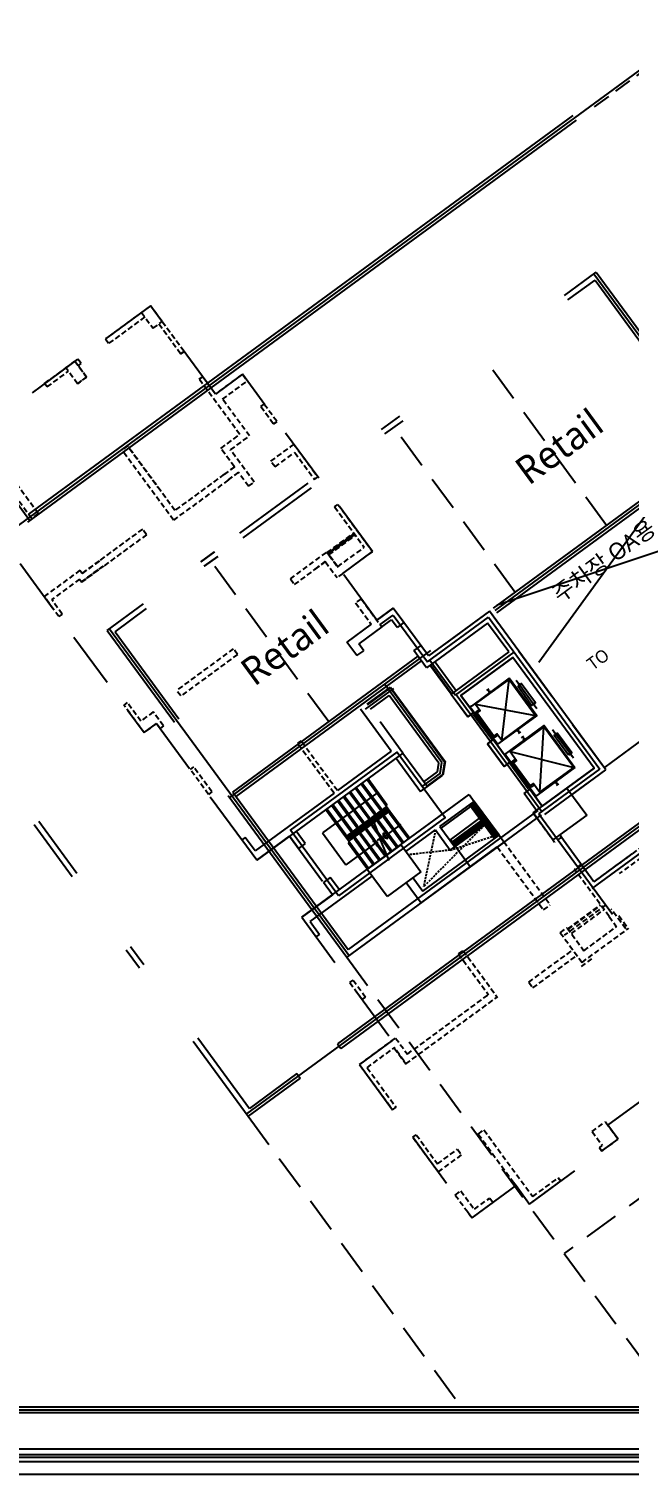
# Model space of a CAD drawing. Header units: millimetres. Extents: x 75184266 to 76346726, y -35077925 to -33679385.
# Drawn here: x 75473512 to 75494940, y -34997562 to -34945923 of the extents above; entities that cross this region are included whole.
import ezdxf
from ezdxf.enums import TextEntityAlignment as Align

# ---------------------------------------------------------------- set-up
doc = ezdxf.new("R2010")
doc.units = ezdxf.units.MM
doc.header["$LTSCALE"] = 50
doc.header["$MEASUREMENT"] = 0
for name, pattern in [('HID', [2.3, 1.5, -0.8]), ('HIDDEN2', [0.1875, 0.125, -0.0625]), ('XR-지하3층$0$H', [1.3, 0.8, -0.5]), ('XR-지하3층$0$HIDDEN', [0.375, 0.25, -0.125])]:
    doc.linetypes.add(name, pattern=pattern)
doc.layers.add('건축', color=8, linetype='CONTINUOUS', plot=False)
doc.styles.add('XR-지하3층$0$맑은고딕', font='')
doc.styles.add('XR-지하3층$0$유형1', font='')
doc.styles.get('XR-지하3층$0$맑은고딕').set_extended_font_data('Malgun Gothic')
doc.styles.get('XR-지하3층$0$유형1').set_extended_font_data('Malgun Gothic')

msp = doc.modelspace()

# ---------------------------------------------------------------- hatches: boundary and pattern name
at = {"layer": '건축', "linetype": 'HIDDEN2', "ltscale": 30}
h = msp.add_hatch(dxfattribs=at)
h.set_pattern_fill('ANSI31', color=256, scale=350, style=0)
h.set_pattern_definition([(45, (4164850.716, -747183.476), (-30.935921677, 30.935921677), [])])
h.paths.add_polyline_path([(75485112, -34963939), (75485171, -34964019), (75484224, -34964714), (75484165, -34964633)])
at = {"layer": '건축', "ltscale": 0.5}
h = msp.add_hatch(dxfattribs=at)
h.set_pattern_fill('ANSI31', color=256, scale=350, style=0)
h.set_pattern_definition([(45, (4164850.716, -747183.476), (-30.935921677, 30.935921677), [])])
h.paths.add_polyline_path([(75489774, -34974372), (75488717, -34975146), (75488605, -34974993), (75489661, -34974218), (75489244, -34973650), (75489398, -34973537), (75490285, -34974747), (75490131, -34974859)])

# ---------------------------------------------------------------- linework, layer by layer
for p, q in [((75428376, -34901873), (75473549, -34963488)), ((75468412, -34967130), (75519782, -34929469)), ((75473469, -34963547), (75493066, -34949179)), ((75473512, -34963267), (75492948, -34949018)), ((75493686, -34954676), (75502286, -34966407)), ((75493724, -34954897), (75496004, -34958006, 0)), ((75493767, -34954617), (75496165, -34957888, 0)), ((75490105, -34966621), (75498049, -34960796)), ((75490164, -34966701), (75498269, -34960759)), ((75490223, -34966782), (75498167, -34960957)), ((75491724, -34968547, 0), (75496554, -34961875, 0)), ((75498047, -34963912, 0), (75490231, -34966511, 0)), ((75480137, -34964610), (75479654, -34964964)), ((75480256, -34964771), (75479772, -34965126)), ((75494081, -34972298, 0), (75502308, -34966267, 0)), ((75506168, -34966450), (75481285, -34984694)), ((75506108, -34966369), (75484532, -34982189)), ((75506227, -34966530), (75484650, -34982350)), ((75476387, -34967359), (75484946, -34979033)), ((75480685, -34973391), (75487862, -34968129)), ((75480788, -34973192), (75487408, -34968338)), ((75480906, -34973353), (75487526, -34968499)), ((75485599, -34970073), (75486417, -34969473)), ((75485711, -34970226), (75486377, -34969739)), ((75488150, -34972157), (75486377, -34969739)), ((75486417, -34969473), (75488350, -34972108)), ((75486622, -34971976), (75487498, -34973170)), ((75487615, -34972823), (75488102, -34972466)), ((75488102, -34972466), (75488150, -34972157)), ((75488350, -34972108), (75488278, -34972573)), ((75487728, -34972976), (75488278, -34972573)), ((75491512, -34973934), (75492721, -34973047)), ((75492721, -34973047), (75493431, -34974015)), ((75491801, -34974007), (75484866, -34979092)), ((75491683, -34973846), (75484909, -34978813)), ((75488559, -34974896), (75489769, -34974009)), ((75489769, -34974009), (75490478, -34974977)), ((75492221, -34974902), (75491512, -34973934)), ((75493431, -34974015), (75492221, -34974902)), ((75473701, -34974350), (75475061, -34976205)), ((75473862, -34974232), (75475222, -34976087)), ((75483380, -34975029, 0), (75483058, -34974590)), ((75485587, -34975959), (75486797, -34975072)), ((75486797, -34975072), (75487506, -34976040)), ((75489269, -34975864), (75488559, -34974896)), ((75490478, -34974977), (75489269, -34975864)), ((75486297, -34976927), (75485587, -34975959)), ((75487506, -34976040), (75486297, -34976927)), ((75484353, -34976864), (75484031, -34976425)), ((75484595, -34976687), (75484273, -34976247, 0)), ((75476983, -34978826), (75477456, -34979471)), ((75477144, -34978708), (75477617, -34979353)), ((75479377, -34982092), (75481344, -34984774)), ((75479539, -34981974), (75481387, -34984495)), ((75484532, -34982189), (75484650, -34982350)), ((75483080, -34983253), (75481387, -34984495)), ((75483080, -34983253), (75483199, -34983414)), ((75483199, -34983414), (75481344, -34984774)), ((75461753, -34995262), (75513083, -34995262)), ((75461168, -34996662, 0), (75513372, -34996662)), ((75461315, -34996862, 0), (75513437, -34996862))]:
    msp.add_line(p, q, dxfattribs=at)
at = {"layer": '건축', "linetype": 'XR-지하3층$0$HIDDEN', "ltscale": 50}
msp.add_line((75493710, -34948707, 0), (75499597, -34944391), dxfattribs=at)
at = {"layer": '건축', "ltscale": 100}
for p, q in [((75492638, -34955445), (75493767, -34954617)), ((75492756, -34955606), (75493724, -34954897)), ((75486105, -34960234), (75486750, -34959761)), ((75486224, -34960395), (75486869, -34959922)), ((75481041, -34963947), (75483484, -34962156)), ((75481159, -34964109), (75483603, -34962317)), ((75479654, -34964964), (75480137, -34964610)), ((75479772, -34965126), (75480256, -34964771)), ((75476307, -34967418), (75477597, -34966472)), ((75476586, -34967461), (75477715, -34966633)), ((75476307, -34967418), (75478705, -34970689)), ((75476586, -34967461), (75478866, -34970571)), ((75480626, -34973310), (75484866, -34979092)), ((75480788, -34973192), (75484909, -34978813)), ((75461928, -34995162), (75512881, -34995162)), ((75461827, -34995362), (75512946, -34995362))]:
    msp.add_line(p, q, dxfattribs=at)
at = {"layer": '건축', "linetype": 'HIDDEN2', "ltscale": 30}
for p, q in [((75477856, -34955818), (75476243, -34957000, 0)), ((75479050, -34957447, 0), (75477856, -34955818)), ((75477651, -34956215, 0), (75476361, -34957162, 0)), ((75478929, -34957535, 0), (75478149, -34956471, 0)), ((75476243, -34957000, 0), (75476361, -34957162, 0)), ((75478929, -34957535, 0), (75479050, -34957447, 0)), ((75475245, -34958600), (75474831, -34958035)), ((75475568, -34958363), (75475154, -34957799)), ((75479712, -34958350, 0), (75479591, -34958439, 0)), ((75481135, -34958261), (75481313, -34958503)), ((75474162, -34958712), (75474073, -34958591)), ((75474162, -34958712), (75474073, -34958591)), ((75481795, -34959414), (75481916, -34959326)), ((75481795, -34959414), (75481916, -34959326)), ((75481795, -34959414), (75481916, -34959326)), ((75481795, -34959414), (75481925, -34959592)), ((75481916, -34959326), (75482371, -34959947)), ((75473845, -34963235), (75471799, -34960444)), ((75478673, -34963477), (75476834, -34960969)), ((75478727, -34963127), (75477035, -34960821)), ((75477095, -34960902), (75478118, -34962297)), ((75480848, -34961572), (75480363, -34960911)), ((75481558, -34962118), (75480712, -34960965)), ((75482853, -34960858), (75482974, -34960769)), ((75482974, -34960769), (75483826, -34961931)), ((75473603, -34963412), (75472400, -34961771)), ((75480632, -34962040), (75478673, -34963477)), ((75480485, -34961838), (75478727, -34963127)), ((75481356, -34962266), (75480995, -34961774)), ((75483705, -34962019), (75483826, -34961931)), ((75483705, -34962019), (75483826, -34961931)), ((75484426, -34963003), (75484547, -34962914)), ((75484426, -34963003), (75484547, -34962914)), ((75484547, -34962914), (75485783, -34964600)), ((75477565, -34963793), (75476017, -34964928)), ((75477713, -34963995), (75476165, -34965130)), ((75477713, -34963995), (75477565, -34963793)), ((75475335, -34965267), (75474057, -34966204)), ((75484099, -34964967), (75484513, -34965531)), ((75475322, -34965587), (75474326, -34966317)), ((75484715, -34965383), (75484715, -34965383)), ((75484715, -34965383), (75484715, -34965383)), ((75474583, -34966922), (75474057, -34966204)), ((75485377, -34966287), (75485175, -34966434)), ((75474704, -34966833), (75474326, -34966317)), ((75485175, -34966434), (75485734, -34967196)), ((75474704, -34966833), (75474583, -34966922)), ((75480809, -34968073), (75478785, -34969557)), ((75480957, -34968275), (75478933, -34969759)), ((75480957, -34968275), (75480809, -34968073)), ((75477022, -34969994), (75476901, -34970083)), ((75477623, -34971067), (75476901, -34970083)), ((75477507, -34970656), (75477022, -34969994)), ((75477951, -34970331), (75477507, -34970656)), ((75478314, -34970826), (75477951, -34970331)), ((75478066, -34970742), (75477623, -34971067)), ((75478193, -34970915), (75478066, -34970742)), ((75478314, -34970826), (75478193, -34970915)), ((75483228, -34971372), (75483107, -34971460)), ((75484405, -34973230), (75483107, -34971460)), ((75484526, -34973142), (75483228, -34971372)), ((75479391, -34972294), (75479270, -34972383)), ((75479923, -34973274), (75479270, -34972383)), ((75480044, -34973185), (75479391, -34972294)), ((75480044, -34973185), (75479923, -34973274)), ((75490301, -34974735), (75492128, -34977227)), ((75492522, -34974805), (75492280, -34974983)), ((75492522, -34974805), (75492463, -34974725)), ((75490236, -34975155), (75491886, -34977405)), ((75491886, -34977405), (75492128, -34977227)), ((75494229, -34977640), (75494495, -34978003)), ((75494574, -34977604), (75494914, -34978067)), ((75492483, -34978219), (75492725, -34978042)), ((75492725, -34978042), (75493325, -34978860)), ((75493261, -34979279), (75494914, -34978067)), ((75493325, -34978860), (75494495, -34978003)), ((75492483, -34978219), (75493261, -34979279)), ((75488851, -34978973), (75489012, -34978855)), ((75488851, -34978973), (75489921, -34980432)), ((75489012, -34978855), (75490242, -34980532)), ((75491356, -34979988), (75492933, -34978832)), ((75491504, -34980190), (75493081, -34979034)), ((75484966, -34979999), (75485087, -34979910)), ((75484966, -34979999), (75485409, -34980604)), ((75485087, -34979910), (75485530, -34980515)), ((75491356, -34979988), (75491504, -34980190)), ((75485409, -34980604), (75485530, -34980515)), ((75486972, -34982905), (75490230, -34980516)), ((75487026, -34982555), (75489921, -34980432)), ((75485316, -34982929), (75486606, -34981983)), ((75486606, -34981983), (75487026, -34982555)), ((75485585, -34983042), (75486553, -34982332)), ((75486907, -34982816), (75486972, -34982905)), ((75485316, -34982929), (75486499, -34984542, 0)), ((75485585, -34983042), (75486620, -34984453, 0)), ((75486499, -34984542, 0), (75486620, -34984453, 0)), ((75489555, -34985413), (75489757, -34985265)), ((75489757, -34985265), (75491501, -34987644)), ((75493619, -34985323), (75494094, -34984974)), ((75493619, -34985323), (75493985, -34985823)), ((75494094, -34984974), (75494550, -34985595)), ((75487220, -34985526, 0), (75487341, -34985437, 0)), ((75487220, -34985526, 0), (75488131, -34986767)), ((75487341, -34985437, 0), (75488104, -34986477)), ((75489555, -34985413), (75491388, -34987913)), ((75493880, -34985900), (75493985, -34985823)), ((75493880, -34985900), (75493969, -34986021)), ((75493969, -34986021), (75493880, -34985900)), ((75493969, -34986021), (75494550, -34985595)), ((75488104, -34986477), (75488813, -34985957)), ((75488131, -34986767), (75488961, -34986158)), ((75488813, -34985957), (75488961, -34986158)), ((75488734, -34987590), (75488935, -34987442)), ((75488935, -34987442), (75489417, -34988099)), ((75490818, -34987135), (75490907, -34987256)), ((75491388, -34987913), (75492501, -34987097)), ((75491501, -34987644), (75492413, -34986976)), ((75492413, -34986976), (75492501, -34987097)), ((75492501, -34987097), (75492413, -34986976)), ((75488734, -34987590), (75489334, -34988409)), ((75489334, -34988409), (75490084, -34987859)), ((75489417, -34988099), (75489966, -34987697)), ((75489966, -34987697), (75490084, -34987859))]:
    msp.add_line(p, q, dxfattribs=at)
at = {"layer": '건축', "linetype": 'XR-지하3층$0$HIDDEN', "ltscale": 100}
for p, q in [((75494138, -34963664), (75489812, -34957764)), ((75490871, -34966058), (75486546, -34960159)), ((75484215, -34970679), (75480014, -34964948)), ((75521659, -34968391), (75492626, -34989677)), ((75484866, -34979092), (75496500, -34994962)), ((75481344, -34984774), (75488813, -34994962))]:
    msp.add_line(p, q, dxfattribs=at)
at = {"layer": '건축'}
for p, q in [((75489951, -34966733), (75487774, -34968330)), ((75494108, -34972402), (75489951, -34966733)), ((75485734, -34967196), (75484867, -34967832)), ((75486113, -34967291), (75485286, -34967897)), ((75486054, -34967210), (75486518, -34966870)), ((75486518, -34966870), (75487742, -34968539)), ((75489887, -34967152), (75487709, -34968749)), ((75487742, -34968539), (75489919, -34966943)), ((75485224, -34968318), (75484867, -34967832)), ((75485466, -34968141), (75485286, -34967897)), ((75487502, -34967959), (75487260, -34968136)), ((75488937, -34969746), (75490791, -34968386)), ((75488260, -34972130), (75486223, -34969352)), ((75490393, -34971344), (75490657, -34969167)), ((75490907, -34969194), (75491652, -34970211)), ((75490960, -34969310), (75491001, -34969280)), ((75485528, -34970230), (75486537, -34969491)), ((75485587, -34970057), (75486422, -34969445)), ((75486422, -34969445), (75488371, -34972103)), ((75489179, -34970499), (75488735, -34969894)), ((75489380, -34970351), (75488937, -34969746)), ((75489860, -34969559), (75489940, -34969500)), ((75489900, -34969530), (75489959, -34969610)), ((75489919, -34969640), (75490000, -34969581)), ((75489179, -34970499), (75489380, -34970351)), ((75489447, -34970054), (75491603, -34970457)), ((75491558, -34970125), (75491598, -34970095)), ((75491754, -34973199), (75491899, -34970860)), ((75489888, -34971467), (75490090, -34971319)), ((75490930, -34971019), (75491011, -34970960)), ((75491029, -34971070), (75490970, -34970989)), ((75490989, -34971099), (75491070, -34971040)), ((75491102, -34971253), (75491182, -34971194)), ((75491142, -34971223), (75491201, -34971304)), ((75491161, -34971333), (75491241, -34971274)), ((75492953, -34971985), (75492208, -34970969)), ((75492261, -34971084), (75492302, -34971055)), ((75486864, -34971799), (75481647, -34975625)), ((75486445, -34971734), (75484526, -34973142)), ((75486622, -34971976), (75487498, -34973170)), ((75490689, -34971747), (75492963, -34972312)), ((75492859, -34971899), (75492899, -34971869)), ((75488371, -34972103), (75488296, -34972584)), ((75490479, -34972273), (75490681, -34972125)), ((75492899, -34973289), (75494108, -34972402)), ((75487740, -34972992), (75488296, -34972584)), ((75492290, -34972874), (75492371, -34972814)), ((75492390, -34972925), (75492330, -34972844)), ((75492349, -34972954), (75492430, -34972895)), ((75484405, -34973230), (75481590, -34975294)), ((75483257, -34977668), (75489236, -34973284)), ((75488188, -34974424), (75489414, -34973526)), ((75489236, -34973284), (75489414, -34973526)), ((75491189, -34973241), (75491391, -34973093)), ((75491633, -34973846), (75491189, -34973241)), ((75491834, -34973698), (75491391, -34973093)), ((75486284, -34973713), (75484816, -34974789)), ((75484934, -34974950), (75486402, -34973874)), ((75486284, -34973713), (75486402, -34973874)), ((75488232, -34974485), (75489289, -34973710)), ((75491721, -34973967), (75494350, -34977551)), ((75486974, -34975314), (75488027, -34974543)), ((75488027, -34974543), (75488556, -34975264)), ((75488188, -34974424), (75488717, -34975146)), ((75481238, -34974814), (75481117, -34974903)), ((75481647, -34975625), (75481117, -34974903)), ((75481590, -34975294), (75481238, -34974814)), ((75483380, -34975029, 0), (75483138, -34975207, 0)), ((75487579, -34976731), (75490301, -34974735)), ((75487515, -34977150), (75490236, -34975155)), ((75488556, -34975264), (75488717, -34975146)), ((75483555, -34977822), (75485765, -34976201)), ((75484273, -34976247, 0), (75484031, -34976425, 0)), ((75486982, -34976424), (75487515, -34977150)), ((75487224, -34976247), (75487579, -34976731)), ((75483257, -34977668), (75483771, -34978370)), ((75483555, -34977822), (75483892, -34978281)), ((75483771, -34978370), (75483892, -34978281))]:
    msp.add_line(p, q, dxfattribs=at)
at = {"layer": '건축', "ltscale": 3}
for p, q in [((75489661, -34974218), (75489244, -34973650)), ((75490285, -34974747), (75489398, -34973537)), ((75488605, -34974993), (75489661, -34974218)), ((75488717, -34975146), (75489774, -34974372)), ((75490131, -34974859), (75489774, -34974372))]:
    msp.add_line(p, q, dxfattribs=at)
at = {"layer": '건축', "linetype": 'HID'}
for p, q in [((75489774, -34974372), (75487603, -34976577)), ((75488027, -34974543), (75487603, -34976577)), ((75488556, -34975264), (75490066, -34974771)), ((75488556, -34975264), (75487062, -34975433))]:
    msp.add_line(p, q, dxfattribs=at)
at = {"layer": '건축', "ltscale": 1000}
for p, q in [((75379183, -34997112, 0), (75516203, -34997112)), ((75461388, -34996962, 0), (75516007, -34996962)), ((75379383, -34997562, 0), (75516203, -34997562))]:
    msp.add_line(p, q, dxfattribs=at)
at = {"layer": '건축', "linetype": 'XR-지하3층$0$H', "ltscale": 50}
for points in [[(75497659, -34973482), (75493687, -34976394), (75491931, -34973999), (75494108, -34972402), (75489951, -34966733), (75487774, -34968330), (75486520, -34966620), (75485936, -34967049), (75484715, -34965383), (75485783, -34964600), (75481135, -34958261), (75480168, -34958971), (75477856, -34955818), (75471469, -34960501)], [(75471275, -34962410), (75477623, -34971067), (75478066, -34970742), (75481647, -34975625), (75482816, -34974767), (75484353, -34976864), (75483257, -34977668), (75486485, -34982071), (75485316, -34982929), (75489334, -34988409), (75490907, -34987256), (75491388, -34987913), (75494550, -34985595), (75494183, -34985095), (75499336, -34981316)]]:
    msp.add_lwpolyline(points, dxfattribs=at)
at = {"layer": '건축', "linetype": 'HIDDEN2', "ltscale": 30}
for points in [[(75478269, -34956382), (75477856, -34955818), (75477533, -34956054), (75477947, -34956619)], [(75480853, -34961580), (75480848, -34961572), (75480485, -34961838), (75480491, -34961846)], [(75480995, -34961774), (75480989, -34961766), (75480627, -34962032), (75480632, -34962040)], [(75484529, -34965147), (75484537, -34965141), (75484224, -34964714), (75484216, -34964720)], [(75475393, -34965684), (75475399, -34965692), (75476165, -34965130), (75476159, -34965122)], [(75475412, -34965372), (75475418, -34965380), (75476023, -34964936), (75476017, -34964928)], [(75483730, -34965225), (75483736, -34965233), (75484099, -34964967), (75484093, -34964959)], [(75486907, -34982816), (75486915, -34982810), (75486561, -34982326), (75486553, -34982332)]]:
    msp.add_lwpolyline(points, close=True, dxfattribs=at)
at = {"layer": '건축', "linetype": 'HIDDEN2', "ltscale": 30, "elevation": 0}
for points in [[(75478929, -34957535), (75479050, -34957447)], [(75475348, -34957843), (75475259, -34957722)], [(75475348, -34957843), (75475259, -34957722)], [(75475377, -34957883), (75475259, -34957722)], [(75479591, -34958439), (75479712, -34958350)]]:
    msp.add_lwpolyline(points, dxfattribs=at)
at = {"layer": '건축', "linetype": 'HIDDEN2', "ltscale": 30}
for points in [[(75474073, -34958591), (75475259, -34957722)], [(75474831, -34958035), (75475154, -34957799), (75475568, -34958363), (75475245, -34958600)], [(75475272, -34957960), (75475377, -34957883)], [(75474162, -34958712), (75474920, -34958156)], [(75475245, -34958600), (75475568, -34958363)], [(75481040, -34960414), (75479591, -34958439)], [(75480168, -34958971), (75479712, -34958350)], [(75481135, -34958261), (75480168, -34958971)], [(75480426, -34959154), (75481313, -34958503)], [(75474162, -34958712), (75474073, -34958591)], [(75474162, -34958712), (75474073, -34958591)], [(75481389, -34960468), (75480426, -34959154)], [(75481795, -34959414), (75482250, -34960035)], [(75482250, -34960035), (75482371, -34959947)], [(75480363, -34960911), (75481040, -34960414)], [(75480712, -34960965), (75481389, -34960468)], [(75477035, -34960821), (75476834, -34960969)], [(75482152, -34961372), (75482853, -34960858)], [(75482300, -34961574), (75483001, -34961060)], [(75483001, -34961060), (75483705, -34962019)], [(75480485, -34961838), (75480491, -34961846), (75480853, -34961580), (75480848, -34961572)], [(75482300, -34961574), (75482152, -34961372)], [(75480995, -34961774), (75480989, -34961766), (75480627, -34962032), (75480632, -34962040)], [(75481356, -34962266), (75481558, -34962118)], [(75484426, -34963003), (75485485, -34964447)], [(75473845, -34963235), (75473603, -34963412)], [(75484165, -34964633), (75485112, -34963939)], [(75484224, -34964714), (75485171, -34964019)], [(75482846, -34965575), (75484153, -34964617), (75484224, -34964714)], [(75484224, -34964714), (75484216, -34964720), (75484529, -34965147), (75484537, -34965141)], [(75484537, -34965141), (75485485, -34964447)], [(75484715, -34965383), (75485783, -34964600)], [(75475335, -34965267), (75475412, -34965372)], [(75475393, -34965684), (75476159, -34965122), (75476165, -34965130)], [(75476017, -34964928), (75476023, -34964936), (75475418, -34965380), (75475412, -34965372)], [(75482994, -34965777), (75483736, -34965233)], [(75483736, -34965233), (75483730, -34965225), (75484093, -34964959), (75484099, -34964967)], [(75475322, -34965587), (75475393, -34965684)], [(75482846, -34965575), (75482994, -34965777)], [(75484715, -34965383), (75484715, -34965383), (75484513, -34965531)], [(75485377, -34966287), (75486113, -34967291)], [(75478933, -34969759), (75478785, -34969557)], [(75491633, -34973846), (75491512, -34973934), (75492280, -34974983)], [(75492522, -34974805), (75492280, -34974983)], [(75495655, -34974951), (75493687, -34976394)], [(75495655, -34974951), (75493687, -34976394)], [(75495832, -34975193), (75494590, -34976104)], [(75495832, -34975193), (75494590, -34976104)], [(75493232, -34975773), (75492990, -34975950)], [(75493232, -34975773), (75492990, -34975950)], [(75494229, -34977640), (75492990, -34975950)], [(75493232, -34975773), (75493687, -34976394)], [(75494107, -34977221), (75492619, -34978311)], [(75492755, -34978082), (75493924, -34977225)], [(75492767, -34978098), (75493936, -34977241)], [(75492879, -34978251), (75494048, -34977394)], [(75494819, -34978081), (75494302, -34977376)], [(75493238, -34979426), (75493629, -34979140)], [(75486907, -34982816), (75486915, -34982810), (75486561, -34982326), (75486553, -34982332)], [(75486972, -34982905), (75486980, -34982899)]]:
    msp.add_lwpolyline(points, dxfattribs=at)
at = {"layer": '건축'}
for points in [[(75485936, -34967049), (75486520, -34966620)], [(75486899, -34967136), (75486520, -34966620)], [(75486113, -34967291), (75486456, -34967039)], [(75486657, -34967313), (75486456, -34967039)], [(75486899, -34967136), (75486657, -34967313)], [(75486899, -34967136), (75486657, -34967313)], [(75489919, -34966943), (75493899, -34972370)], [(75485224, -34968318), (75485466, -34968141)], [(75487502, -34967959), (75487260, -34968136)], [(75487709, -34968749), (75487260, -34968136)], [(75487774, -34968330), (75487502, -34967959)], [(75490644, -34968185), (75488587, -34969692), (75489179, -34970499)], [(75488746, -34969731), (75490839, -34968197)], [(75487826, -34968477), (75488746, -34969731)], [(75488587, -34969692), (75487830, -34968660)], [(75488603, -34969681), (75487846, -34968648)], [(75488757, -34969568), (75488000, -34968536)], [(75491391, -34973093), (75491834, -34973698), (75493689, -34972338), (75490791, -34968386), (75488937, -34969746), (75489380, -34970351)], [(75489583, -34970239), (75489487, -34970310), (75489522, -34970359), (75489619, -34970288), (75489447, -34970054), (75490657, -34969167), (75491603, -34970457), (75490393, -34971344), (75490222, -34971110), (75490125, -34971181), (75490161, -34971230), (75490257, -34971159)], [(75491822, -34973893), (75488762, -34969719)], [(75486445, -34971734), (75485345, -34970234)], [(75489380, -34970351), (75489179, -34970499)], [(75486864, -34971799), (75486050, -34970688)], [(75491558, -34972933), (75491462, -34973004), (75491426, -34972955), (75491523, -34972884), (75491754, -34973199), (75492963, -34972312), (75491899, -34970860), (75490689, -34971747), (75490920, -34972062), (75490823, -34972133), (75490788, -34972084), (75490884, -34972013)], [(75490090, -34971319), (75489888, -34971467)], [(75489888, -34971467), (75490479, -34972273)], [(75490479, -34972273), (75489888, -34971467)], [(75490681, -34972125), (75490090, -34971319)], [(75490090, -34971319), (75490681, -34972125)], [(75487556, -34972996), (75488199, -34972525), (75488260, -34972130)], [(75490681, -34972125), (75490479, -34972273)], [(75491721, -34973967), (75493899, -34972370)], [(75493689, -34972338), (75491834, -34973698)], [(75486074, -34973867), (75485364, -34972899)], [(75486044, -34973826), (75486085, -34973797), (75485434, -34972910), (75485394, -34972939)], [(75486284, -34973713), (75485574, -34972745)], [(75486254, -34973672), (75486294, -34973643), (75485644, -34972756), (75485604, -34972785)], [(75487498, -34973170), (75487740, -34972992)], [(75485929, -34973229), (75483989, -34974651)], [(75485235, -34974481), (75484526, -34973514)], [(75485206, -34974441), (75485246, -34974412), (75484596, -34973525), (75484555, -34973554)], [(75485445, -34974328), (75484735, -34973360)], [(75485415, -34974287), (75485456, -34974258), (75484805, -34973371), (75484765, -34973400)], [(75485655, -34974174), (75484945, -34973206)], [(75485625, -34974134), (75485665, -34974104), (75485015, -34973217), (75484975, -34973247)], [(75485864, -34974020), (75485155, -34973053)], [(75485835, -34973980), (75485875, -34973950), (75485225, -34973063), (75485184, -34973093)], [(75491391, -34973093), (75491189, -34973241)], [(75484816, -34974789), (75484106, -34973821)], [(75484786, -34974749), (75484827, -34974719), (75484176, -34973832), (75484136, -34973862)], [(75485026, -34974635), (75484316, -34973667)], [(75484996, -34974595), (75485036, -34974565), (75484386, -34973678), (75484346, -34973708)], [(75486273, -34973783), (75484886, -34974800)], [(75484901, -34974820), (75486288, -34973803)], [(75486317, -34973843), (75484930, -34974860)], [(75486332, -34973863), (75484945, -34974880)], [(75486118, -34973927), (75486104, -34973907)], [(75486148, -34973967), (75486163, -34973987)], [(75486192, -34974028), (75486902, -34974996)], [(75486273, -34973783), (75486332, -34973863)], [(75486431, -34973914), (75486391, -34973944), (75487042, -34974831), (75487082, -34974801)], [(75486402, -34973874), (75487111, -34974842)], [(75485280, -34974542), (75485265, -34974522)], [(75485489, -34974388), (75485475, -34974368)], [(75485519, -34974429), (75485534, -34974449)], [(75485593, -34974529), (75485552, -34974559), (75486203, -34975446), (75486243, -34975416)], [(75485563, -34974489), (75486273, -34975457)], [(75485699, -34974234), (75485684, -34974214)], [(75485729, -34974275), (75485743, -34974295)], [(75485741, -34974081), (75486051, -34974842), (75485974, -34974898), (75486147, -34974869), (75486070, -34974926), (75486364, -34975632)], [(75485802, -34974376), (75485762, -34974405), (75486413, -34975292), (75486453, -34975263)], [(75485773, -34974335), (75486482, -34975303)], [(75485909, -34974081), (75485894, -34974061)], [(75485938, -34974121), (75485953, -34974141)], [(75486012, -34974222), (75485972, -34974251), (75486622, -34975139), (75486663, -34975109)], [(75485983, -34974182), (75486692, -34975149)], [(75486764, -34974368), (75486175, -34974800)], [(75486222, -34974068), (75486181, -34974098), (75486832, -34974985), (75486872, -34974955)], [(75483989, -34974651), (75484825, -34975790)], [(75484934, -34974950), (75484816, -34974789)], [(75485946, -34974968), (75484825, -34975790)], [(75484905, -34974910), (75484845, -34974829)], [(75484945, -34974880), (75484886, -34974800)], [(75484964, -34974991), (75484923, -34975020), (75485574, -34975907), (75485614, -34975878)], [(75484934, -34974950), (75485644, -34975918)], [(75485070, -34974696), (75485055, -34974676)], [(75485100, -34974736), (75485114, -34974756)], [(75485173, -34974837), (75485133, -34974866), (75485784, -34975753), (75485824, -34975724)], [(75485144, -34974797), (75485853, -34975764)], [(75485309, -34974582), (75485324, -34974602)], [(75485383, -34974683), (75485343, -34974713), (75485993, -34975600), (75486034, -34975570)], [(75485354, -34974643), (75486063, -34975610)], [(75485946, -34974968), (75485812, -34974918), (75485804, -34974942), (75485920, -34974987)], [(75485946, -34974968), (75485953, -34975111), (75485928, -34975111), (75485920, -34974987)], [(75486175, -34974800), (75486168, -34974656), (75486194, -34974657), (75486202, -34974780)], [(75486175, -34974800), (75486310, -34974849), (75486317, -34974825), (75486202, -34974780)], [(75495744, -34975072), (75493615, -34976633)]]:
    msp.add_lwpolyline(points, dxfattribs=at)
at = {"layer": '건축', "ltscale": 0.5}
for points in [[(75490644, -34968185), (75489887, -34967152)], [(75486864, -34971799), (75487740, -34972992)], [(75490301, -34974735), (75489414, -34973526)], [(75483138, -34975207), (75482816, -34974767)]]:
    msp.add_lwpolyline(points, dxfattribs=at)
at = {"layer": '건축'}
for points in [[(75490663, -34969125), (75489309, -34970118), (75489309, -34970118), (75489268, -34970148), (75490250, -34971486), (75490290, -34971457), (75490290, -34971457), (75491645, -34970464)], [(75490965, -34969400), (75491473, -34970094), (75491594, -34970005), (75491085, -34969311)], [(75490990, -34969350), (75491020, -34969391), (75491060, -34969361), (75491030, -34969321)], [(75489377, -34970403), (75490039, -34971306), (75490072, -34971282), (75489409, -34970379)], [(75489445, -34970353), (75490107, -34971256), (75490139, -34971233), (75489477, -34970329)], [(75491528, -34970084), (75491499, -34970044), (75491539, -34970014), (75491568, -34970055)], [(75493005, -34972318), (75491650, -34973312), (75491650, -34973312), (75491610, -34973341), (75490510, -34971841), (75490550, -34971812), (75490550, -34971812), (75491905, -34970818)], [(75492774, -34971868), (75492265, -34971174), (75492386, -34971086), (75492895, -34971779)], [(75492291, -34971125), (75492321, -34971165), (75492361, -34971135), (75492331, -34971095)], [(75484563, -34976896), (75482848, -34974558), (75486655, -34971767), (75488370, -34974105)], [(75492829, -34971858), (75492800, -34971818), (75492840, -34971789), (75492869, -34971829)], [(75491340, -34973080), (75490678, -34972177), (75490710, -34972153), (75491373, -34973057)], [(75491408, -34973031), (75490746, -34972127), (75490778, -34972104), (75491440, -34973007)]]:
    msp.add_lwpolyline(points, close=True, dxfattribs=at)
for points in [[(75485938, -34973241, 1), (75485920, -34973217, 1)], [(75486773, -34974380, 1), (75486755, -34974356, 1)]]:
    msp.add_lwpolyline(points, format="xyb", close=True, dxfattribs=at)

# ---------------------------------------------------------------- texts
at = {"layer": '건축', "style": 'XR-지하3층$0$맑은고딕'}
for p in [(75492441, -34960845), (75482640, -34968026)]:
    msp.add_text('Retail', height=1000, rotation=36.2469, dxfattribs=at).set_placement(p, align=Align.MIDDLE_CENTER)
at = {"layer": '건축', "ltscale": 0.5, "style": 'XR-지하3층$0$맑은고딕'}
msp.add_text('주차장 OA용', height=600, rotation=36.2469, dxfattribs=at).set_placement((75494039, -34964930, 0), align=Align.MIDDLE_CENTER)
at = {"layer": '건축', "style": 'XR-지하3층$0$유형1', "text_generation_flag": 6}
msp.add_text('TO ', height=450, rotation=216.2651, dxfattribs=at).set_placement((75493895, -34968401), align=Align.MIDDLE_CENTER)

doc.saveas('drawing.dxf')
